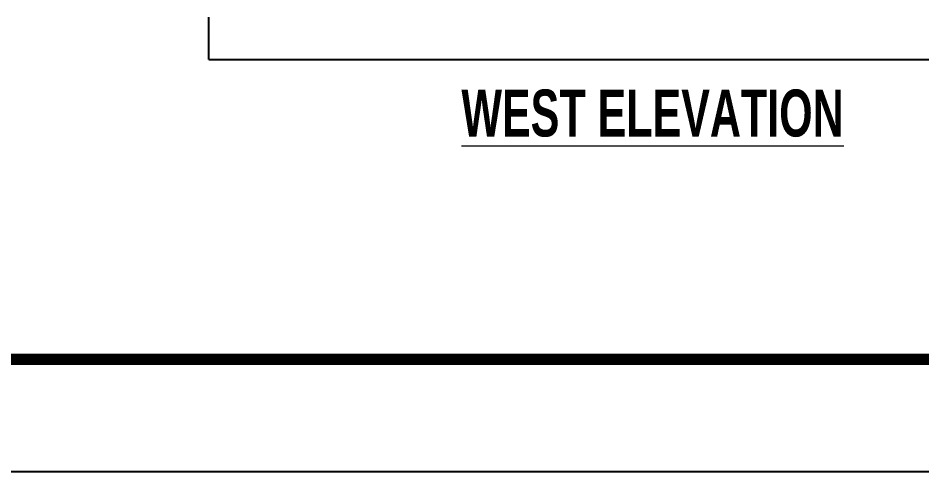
# Model space of a CAD drawing. Header units: inches. Extents: x -5142662 to -4941318, y -3361958 to -3160563.
# Drawn here: x -5011712.8 to -5011327.6, y -3262044.9 to -3261851.6 of the extents above; entities that cross this region are included whole.
import ezdxf

# ---------------------------------------------------------------- set-up
doc = ezdxf.new("R2010")
doc.units = ezdxf.units.IN
doc.header["$LTSCALE"] = 2
doc.header["$MEASUREMENT"] = 0
doc.layers.get('0').update_dxf_attribs({"linetype": 'CONTINUOUS'})
doc.layers.add('Text-100.w', color=254, linetype='CONTINUOUS', lineweight=9)
doc.styles.add('Arial', font='arial.ttf', dxfattribs={"width": 0.8, "height": 12})

msp = doc.modelspace()

# ---------------------------------------------------------------- linework, layer by layer
at = {"ltscale": 0.5}
for q in [(-5011631.44, -3261851.21), (-5011206.76, -3261869.21)]:
    msp.add_line((-5011631.44, -3261869.21), q, dxfattribs=at)
msp.add_lwpolyline([(-5012411.5, -3262044.85), (-5012411.5, -3259799.81), (-5009236.7, -3259799.81), (-5009236.7, -3262044.85)], close=True)
at = {"const_width": 4.8}
msp.add_lwpolyline([(-5009284.7, -3261996.85), (-5009284.7, -3259847.81), (-5012267.5, -3259847.81), (-5012267.5, -3261996.85)], close=True, dxfattribs=at)

# ---------------------------------------------------------------- texts
at = {"layer": 'Text-100.w', "insert": (-5011444.98, -3261882), "char_height": 20, "width": 569.1024, "attachment_point": 2, "style": 'Arial'}
msp.add_mtext('\\A1;{\\fArial Narrow|b1|i0|c0|p34;\\L WEST ELEVATION}', dxfattribs=at)

doc.saveas('drawing.dxf')
